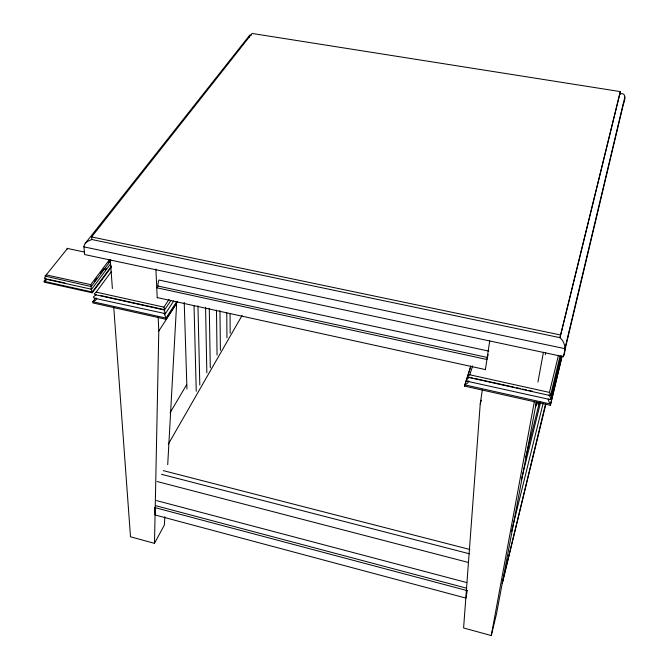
<?xml version="1.0" encoding="UTF-8"?>
<svg xmlns="http://www.w3.org/2000/svg" width="669" height="669" viewBox="0 0 669 669"><rect width="100%" height="100%" fill="white"/><g stroke="black" fill="none" stroke-linecap="round" stroke-linejoin="round"><path stroke-width="1" d="M563.348 356.677C566.3 350.238 565.397 342.377 559.97 337.669L619.82 93.944C626.669 91.879 625.231 100.233 623.408 104.055L563.348 356.677L84.562 254.529L83.901 246.159L84.787 243.984L249.671 35.248L251.285 35.131M113.747 307.213L130.497 536.797L154.489 543.362L158.796 331.013L158.118 316.554M466.243 380.159L466.92 381.188L550.261 399.602L550.629 397.721L548.948 394.927L550.311 395.53L550.629 395.095L560.07 355.941M249.044 37.389L249.671 35.248M164.825 516.677L164.365 524.998L154.489 543.362M167.71 464.671L176.649 303.45L158.796 331.013M482.416 389.433L480.233 403.892L463.592 627.974L491.263 635.55L496.398 614.351L536.479 401.751M91.277 286.583L90.733 284.668L46.228 274.884L44.94 276.071L91.277 286.583L110.962 260.266M562.161 355.916L550.353 405.297L464.487 386.08L470.784 365.993M485.368 369.823L489.725 340.914M491.263 635.55L534.355 401.517M537.943 382.016L543.429 352.245M545.285 354.612L545.661 352.563M535.526 407.329L536.479 402.22M536.747 401.91L536.429 403.624L538.963 404.185M536.379 405.029L536.764 402.981M91.829 239.519L91.62 236.935L252.079 33.45L620.288 91.603L559.97 337.669L91.829 239.519L87.698 241.3L85.348 243.265M164.741 310.015L163.93 307.138L96.177 292.144L94.245 293.917L95.349 294.695L164.457 310.023L170.996 300.473M550.353 405.297L561.918 356.702M620.288 91.603L619.82 93.944L620.589 93.785M96.671 298.525L95.634 300.239L92.832 301.736L92.932 302.94L166.046 319.297L177.377 301.794M624.813 97.097L564.92 348.666L83.884 246.853M550.729 398.95L561.115 355.716M545.544 403.934L502.252 583.276L545.896 404.051M550.629 395.095L549.433 392.41L558.448 355.306M511.576 531.429L543.303 402.579M521.544 478.895L540.694 401.927M525.591 457.68L539.465 402.169M536.153 404.72L536.689 402.596M46.404 276.523C45.3 276.598 43.552 278.363 45.183 279.006L91.586 289.251L90.875 286.315M480.233 403.892L481.354 400.221M487.341 358.174L486.923 359.504L156.755 287.762L157.934 286.031A6.13 1.999 -77.8 0 1 158.913 280.027L488.83 351.116M549.701 395.471L467.84 377.241L468.016 375.986L469.805 374.791L472.682 365.868M464.487 386.08L470.608 367.222M95.349 294.695L96.378 294.577L93.551 296.727L93.635 297.672L94.488 298.265L165.36 313.636L164.039 309.58L100.417 295.472M168.312 444.174L242.044 315.551M170.085 412.798L186.442 384.993M176.775 301.468L165.987 318.084L166.046 319.297M466.41 379.641L469.446 377.299L472.506 377.977M165.251 313.895L173.731 300.899M163.93 307.138L169.09 299.294M95.274 298.407L92.832 301.736L165.987 318.084L164.223 313.569M96.177 292.144L111.472 271.438M111.522 266.019L92.23 291.993L92.297 292.813L44.204 282.151L44.121 281.34L46.036 278.948M92.297 292.813L111.581 266.831M105.142 269.95L106.371 268.311M91.686 289.184L110.427 264.046M94.546 281.406L96.997 278.137M100.676 273.228L104.347 268.328M108.629 262.599L109.858 260.969M90.733 284.668L109.741 259.338M46.228 274.884L67.502 248.458L84.687 252.113M96.679 298.207L94.488 298.265M468.492 377.458L469.446 377.299M466.92 381.188L468.919 381.037L467.522 383.178L464.654 384.842L550.595 404.051L548.956 401.785L548.187 399.042M45.183 279.006C48.151 278.396 45.634 281.281 44.121 281.34L92.23 291.993L91.084 288.782L91.586 289.251M91.62 236.935L560.488 334.968M157.934 286.031L487.55 357.505M157.223 297.571L485.41 369.581M47.683 279.199L64.843 282.987M469.805 374.791L549.433 392.41M474.547 378.428L514.294 387.242M516.334 387.694L520.415 388.597M522.447 389.049L526.528 389.952M528.569 390.403L532.641 391.306M163.32 470.633L469.814 549.466M161.472 474.296L469.32 553.756M157.081 481.529L468.526 562.495M156.529 500.596L466.853 582.582M155.676 505.68L466.753 588.227M549.851 399.652L548.797 399.176M165.067 313.978L164.198 313.226M164.039 309.58L164.457 310.023M67.502 248.458L67.134 248.232L67.218 249.044M110.268 259.43L112.384 288.515M155.877 269.038L157.24 297.956M184.226 302.38L186.952 389.024M194.035 305.549L196.243 391.231M197.949 305.842L199.814 385.035M205.575 307.188L206.83 372.825M209.288 308.309L210.292 367.858M216.48 310.107L217.049 355.022M219.967 310.692L220.394 350.28M226.766 312.841L226.933 337.828M230.061 313.418L230.161 333.254M487.659 356.811A6.565 0.485 -78 0 1 488.094 354.436M467.196 590.618L465.984 598.119L155.066 514.963L154.656 507.528L467.196 590.618"/></g></svg>
